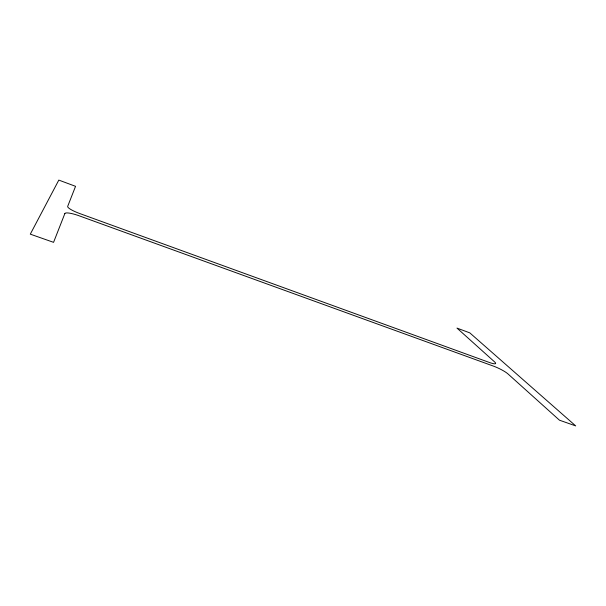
<?xml version="1.0" encoding="UTF-8"?>
<svg xmlns="http://www.w3.org/2000/svg" width="606" height="606" viewBox="0 0 606 606"><rect width="100%" height="100%" fill="white"/><g stroke="black" fill="none" stroke-linecap="round" stroke-linejoin="round"><path stroke-width="0.91" d="M64.857 213.562L53.563 242.339L30.3 234.158L58.812 180.096L75.553 186.322L67.69 206.358A13.643 2.575 20.1 0 0 79.78 213.554L489.398 362.479A11.764 1.985 25.3 0 0 494.685 361.987L456.977 328.096L469.794 332.861L575.7 425.904L559.459 420.193L507.957 373.91A12.256 2.121 25.5 0 0 493.314 366.062L79.098 215.781A14.218 2.803 20 0 0 64.857 213.562"/></g></svg>
